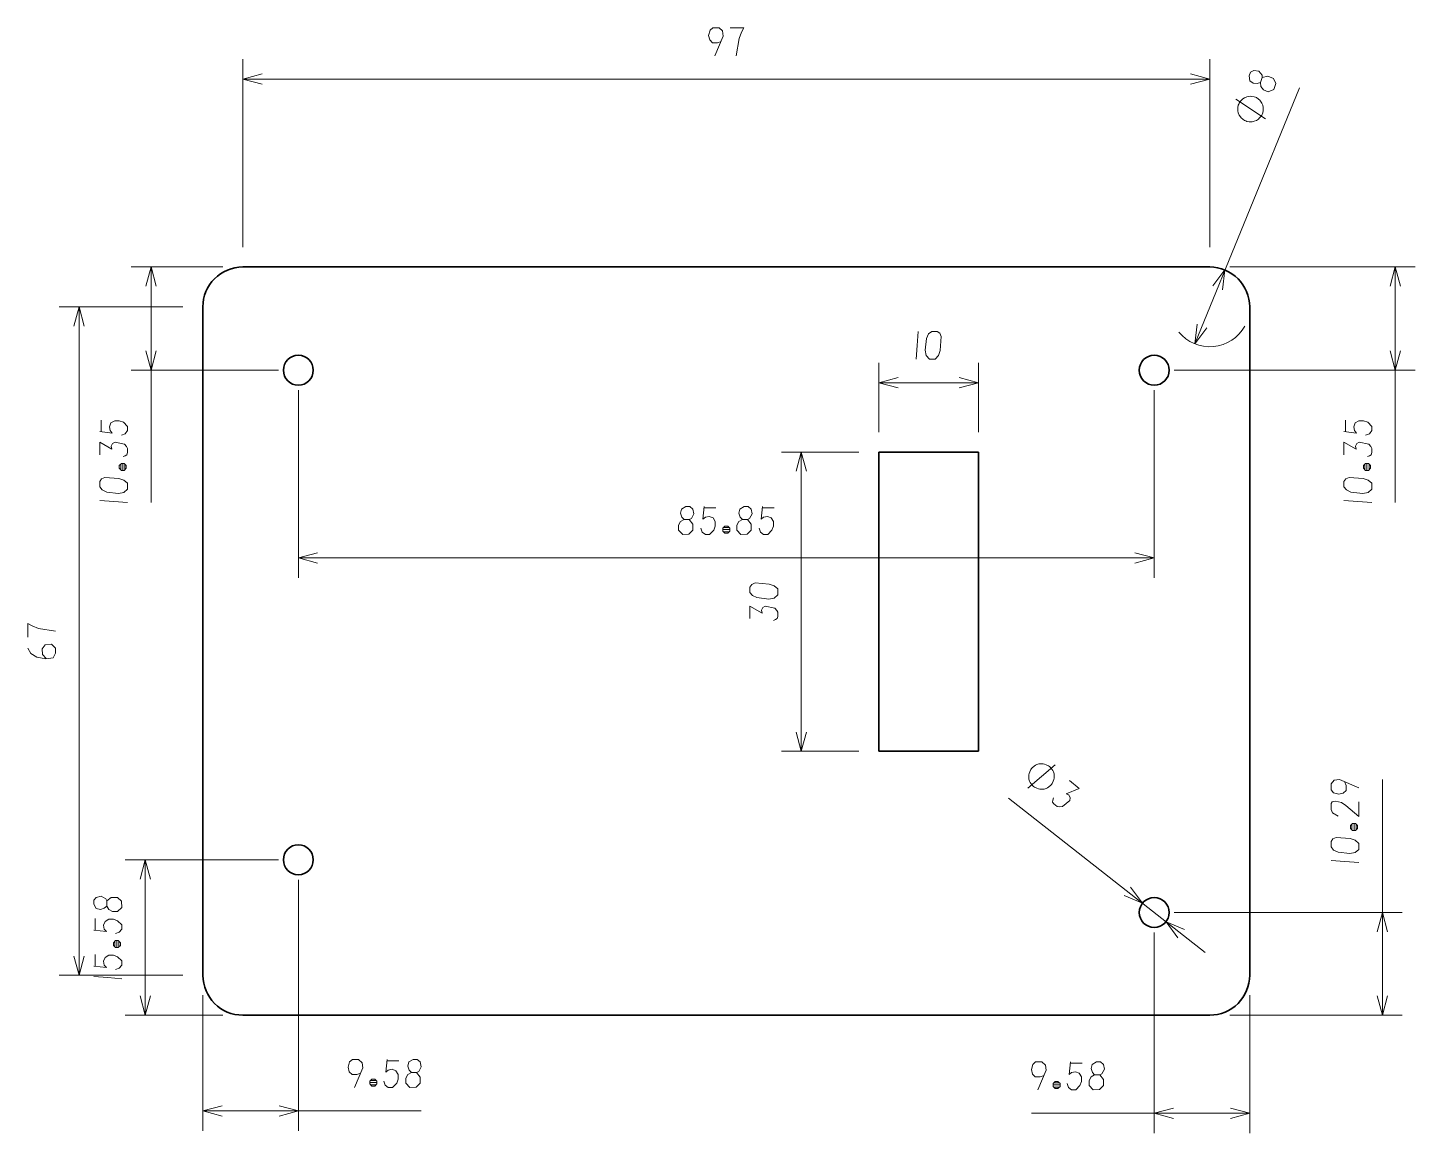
# Model space of a CAD drawing. Extents: x 45 to 184, y 26 to 136.
import ezdxf

# ---------------------------------------------------------------- set-up
doc = ezdxf.new("R2010")
doc.units = 0

msp = doc.modelspace()

# ---------------------------------------------------------------- linework, layer by layer
at = {"color": 7, "lineweight": 13, "ltscale": 0.470711}
for p, q in [((66.480209, 114.427162), (66.480209, 133.255585)), ((163.480209, 114.427162), (163.480209, 133.255585))]:
    msp.add_line(p, q, dxfattribs=at)
at = {"color": 7, "lineweight": 13}
for p, q in [((66.480209, 131.255585), (163.480209, 131.255585)), ((161.961411, 104.726723), (172.486084, 130.369324)), ((57.28474, 88.817162), (57.28474, 112.427162)), ((182.08577, 88.817162), (182.08577, 112.427162)), ((50.064236, 41.427162), (50.064236, 108.427162)), ((159.904938, 102.077164), (184.08577, 102.077164)), ((122.504761, 63.877571), (122.504761, 93.877571)), ((72.055466, 83.261772), (157.904938, 83.261772)), ((180.788223, 37.427162), (180.788223, 61.051163)), ((143.27388, 59.195847), (163.019592, 43.709892)), ((72.055466, 51.004364), (72.055466, 25.83036)), ((159.904938, 47.721161), (182.788223, 47.721161)), ((157.904938, 45.721161), (157.904938, 25.594414)), ((62.480213, 27.830359), (84.370468, 27.830359)), ((145.589935, 27.594412), (167.480209, 27.594412))]:
    msp.add_line(p, q, dxfattribs=at)
at = {"color": 7, "lineweight": 13, "ltscale": 0.089233}
msp.add_line((169.051254, 127.267937), (166.079163, 129.244461), dxfattribs=at)
at = {"color": 7, "lineweight": 13, "ltscale": 0.229887}
msp.add_line((64.480209, 112.427162), (55.28474, 112.427162), dxfattribs=at)
at = {"color": 7, "lineweight": 35}
for p, q in [((66.480209, 112.427162), (163.480209, 112.427162)), ((62.480213, 108.427162), (62.480213, 41.427162)), ((167.480209, 41.427162), (167.480209, 108.427162)), ((130.278275, 93.877571), (130.278275, 63.877571)), ((140.278275, 63.877571), (140.278275, 93.877571)), ((163.480209, 37.427162), (66.480209, 37.427162))]:
    msp.add_line(p, q, dxfattribs=at)
at = {"color": 7, "lineweight": 13, "ltscale": 0.465139}
msp.add_line((165.480209, 112.427162), (184.08577, 112.427162), dxfattribs=at)
at = {"color": 7, "lineweight": 13, "ltscale": 0.310399}
for p, q in [((60.480213, 108.427162), (48.064236, 108.427162)), ((60.480213, 41.427162), (48.064236, 41.427162))]:
    msp.add_line(p, q, dxfattribs=at)
at = {"color": 7, "lineweight": 13, "ltscale": 0.369268}
msp.add_line((70.055466, 102.077164), (55.28474, 102.077164), dxfattribs=at)
at = {"color": 7, "lineweight": 13, "ltscale": 0.173621}
for p, q in [((130.278275, 95.877571), (130.278275, 102.822395)), ((140.278275, 95.877571), (140.278275, 102.822395))]:
    msp.add_line(p, q, dxfattribs=at)
at = {"color": 7, "lineweight": 13, "ltscale": 0.25}
msp.add_line((130.278275, 100.822395), (140.278275, 100.822395), dxfattribs=at)
at = {"color": 7, "lineweight": 13, "ltscale": 0.470385}
for p, q in [((72.055466, 100.077164), (72.055466, 81.261772)), ((157.904938, 100.077164), (157.904938, 81.261772))]:
    msp.add_line(p, q, dxfattribs=at)
at = {"color": 7, "lineweight": 13, "ltscale": 0.028875}
for p, q in [((52.274742, 95.922157), (52.274742, 97.077156)), ((177.07576, 95.922157), (177.07576, 97.077156)), ((112.775208, 88.271767), (113.930206, 88.271767)), ((118.620209, 88.271767), (119.775208, 88.271767)), ((51.68494, 45.95076), (51.68494, 47.105759)), ((51.68494, 42.345757), (51.68494, 43.500763)), ((80.975479, 32.840363), (82.130478, 32.840363)), ((149.509933, 32.604416), (150.664932, 32.604416))]:
    msp.add_line(p, q, dxfattribs=at)
at = {"color": 7, "lineweight": 13, "ltscale": 0.194338}
for p, q in [((128.278275, 93.877571), (120.504761, 93.877571)), ((128.278275, 63.877571), (120.504761, 63.877571))]:
    msp.add_line(p, q, dxfattribs=at)
at = {"color": 7, "lineweight": 35, "ltscale": 0.25}
for p, q in [((130.278275, 93.877571), (140.278275, 93.877571)), ((140.278275, 63.877571), (130.278275, 63.877571))]:
    msp.add_line(p, q, dxfattribs=at)
at = {"color": 7, "lineweight": 13, "ltscale": 0.014}
for p, q in [((54.234741, 92.107162), (54.234741, 92.667168)), ((54.654743, 92.107162), (54.654743, 92.667168)), ((179.035767, 92.107162), (179.035767, 92.667168)), ((179.455765, 92.107162), (179.455765, 92.667168)), ((114.700211, 86.311775), (115.260208, 86.311775)), ((114.700211, 85.891777), (115.260208, 85.891777)), ((177.73822, 56.011162), (177.73822, 56.571159)), ((178.158218, 56.011162), (178.158218, 56.571159)), ((53.644939, 44.27076), (53.644939, 44.830757)), ((54.064941, 44.27076), (54.064941, 44.830757)), ((79.295471, 30.880362), (79.855469, 30.880362)), ((147.829941, 30.644415), (148.389938, 30.644415)), ((79.295471, 30.46036), (79.855469, 30.46036)), ((147.829941, 30.224413), (148.389938, 30.224413))]:
    msp.add_line(p, q, dxfattribs=at)
at = {"color": 7, "lineweight": 13, "ltscale": 0.0175}
for p, q in [((54.444744, 92.73716), (54.444744, 92.037163)), ((179.245773, 92.73716), (179.245773, 92.037163)), ((115.3302, 86.101768), (114.630203, 86.101768)), ((177.948227, 56.641159), (177.948227, 55.941162)), ((53.854939, 44.900757), (53.854939, 44.20076)), ((79.925476, 30.670362), (79.225479, 30.670362)), ((148.45993, 30.434416), (147.759933, 30.434416))]:
    msp.add_line(p, q, dxfattribs=at)
at = {"color": 7, "lineweight": 13, "ltscale": 0.384013}
msp.add_line((70.055466, 53.004364), (54.694942, 53.004364), dxfattribs=at)
at = {"color": 7, "lineweight": 13, "ltscale": 0.38943}
msp.add_line((56.694942, 37.427162), (56.694942, 53.004364), dxfattribs=at)
at = {"color": 7, "lineweight": 13, "ltscale": 0.33992}
msp.add_line((62.480213, 39.427162), (62.480213, 25.83036), dxfattribs=at)
at = {"color": 7, "lineweight": 13, "ltscale": 0.345819}
msp.add_line((167.480209, 39.427162), (167.480209, 25.594414), dxfattribs=at)
at = {"color": 7, "lineweight": 13, "ltscale": 0.244632}
msp.add_line((64.480209, 37.427162), (54.694942, 37.427162), dxfattribs=at)
at = {"color": 7, "lineweight": 13, "ltscale": 0.4327}
msp.add_line((165.480209, 37.427162), (182.788223, 37.427162), dxfattribs=at)
at = {"color": 7, "lineweight": 13}
for points in [[(114.472717, 135.040588), (114.087708, 134.900574), (113.597717, 134.900574), (113.317719, 135.180588), (113.212708, 135.63559), (113.352707, 136.160583), (113.632721, 136.405579), (114.262711, 136.405579), (114.612717, 136.090576), (114.682709, 135.565582), (113.842712, 133.605591)], [(115.977722, 133.605591), (116.257721, 135.320587), (116.502716, 135.950592), (116.747711, 136.405579), (115.382721, 136.405579)], [(68.412064, 131.773224), (66.480209, 131.255585), (68.412064, 130.737946)], [(161.548355, 130.737946), (163.480209, 131.255585), (161.548355, 131.773224)], [(168.747025, 131.41214), (168.72963, 131.646286), (168.401718, 132.0457), (167.908554, 132.134613), (167.575577, 131.968628), (167.416122, 131.580078), (167.483292, 131.098495), (167.83197, 130.841888), (168.241287, 130.825226), (168.547684, 130.926453)], [(57.80238, 110.495308), (57.28474, 112.427162), (56.767105, 110.495308)], [(164.74437, 110.143883), (164.999008, 112.127602), (163.786606, 110.536972)], [(182.603409, 110.495308), (182.08577, 112.427162), (181.56813, 110.495308)], [(50.581875, 106.495308), (50.064236, 108.427162), (49.5466, 106.495308)], [(134.228287, 105.972397), (134.123276, 104.572395), (134.01828, 103.172394)], [(162.21608, 106.710442), (161.961411, 104.726723), (163.173813, 106.317352)], [(56.767105, 104.00901), (57.28474, 102.077164), (57.80238, 104.00901)], [(181.56813, 104.00901), (182.08577, 102.077164), (182.603409, 104.00901)], [(132.210129, 101.340034), (130.278275, 100.822395), (132.210129, 100.304756)], [(138.34642, 100.304756), (140.278275, 100.822395), (138.34642, 101.340034)], [(54.304745, 95.572159), (54.689743, 95.712158), (54.934742, 96.027161), (54.934742, 96.447159), (54.514744, 96.867165), (54.094742, 97.007164), (53.639744, 97.007164), (53.254742, 96.797157), (53.114742, 96.412163), (53.184742, 96.027161), (53.394741, 95.782158), (52.134743, 95.922157)], [(179.105759, 95.572159), (179.490768, 95.712158), (179.735764, 96.027161), (179.735764, 96.447159), (179.315781, 96.867165), (178.895767, 97.007164), (178.440781, 97.007164), (178.055771, 96.797157), (177.915771, 96.412163), (177.985764, 96.027161), (178.19577, 95.782158), (176.935776, 95.922157)], [(54.47974, 93.437157), (54.689743, 93.507164), (54.864742, 93.61216), (54.934742, 93.822166), (54.934742, 94.242165), (54.829742, 94.41716), (54.619743, 94.662163), (53.674744, 94.872162), (53.429745, 94.732162), (53.289742, 94.452156), (53.359741, 94.172157), (52.134743, 94.872162), (52.134743, 93.61216)], [(179.280777, 93.437157), (179.490768, 93.507164), (179.665771, 93.61216), (179.735764, 93.822166), (179.735764, 94.242165), (179.630768, 94.41716), (179.420761, 94.662163), (178.475769, 94.872162), (178.230759, 94.732162), (178.090775, 94.452156), (178.160767, 94.172157), (176.935776, 94.872162), (176.935776, 93.61216)], [(123.0224, 91.945717), (122.504761, 93.877571), (121.987122, 91.945717)], [(52.134743, 89.027161), (53.53474, 88.922157), (54.934742, 88.817162)], [(111.270203, 87.116768), (111.480209, 87.221771), (111.725204, 87.676773), (111.620209, 88.166771), (111.340195, 88.411774), (110.920197, 88.411774), (110.500198, 88.166771), (110.395203, 87.746773), (110.535202, 87.361771), (110.745209, 87.116768)], [(112.425201, 86.241768), (112.565201, 85.856773), (112.880203, 85.611771), (113.300201, 85.611771), (113.7202, 86.031776), (113.860199, 86.451775), (113.860199, 86.906776), (113.650208, 87.291771), (113.265198, 87.43177), (112.880203, 87.361771), (112.635208, 87.151772), (112.775208, 88.411774)], [(117.115204, 87.116768), (117.325211, 87.221771), (117.570206, 87.676773), (117.46521, 88.166771), (117.185196, 88.411774), (116.765198, 88.411774), (116.3452, 88.166771), (116.240204, 87.746773), (116.380203, 87.361771), (116.59021, 87.116768)], [(118.270203, 86.241768), (118.410202, 85.856773), (118.725204, 85.611771), (119.145203, 85.611771), (119.565201, 86.031776), (119.7052, 86.451775), (119.7052, 86.906776), (119.495209, 87.291771), (119.110199, 87.43177), (118.725204, 87.361771), (118.480209, 87.151772), (118.620209, 88.411774)], [(176.935776, 89.027161), (178.33577, 88.922157), (179.735764, 88.817162)], [(73.98732, 83.779411), (72.055466, 83.261772), (73.98732, 82.744133)], [(155.973083, 82.744133), (157.904938, 83.261772), (155.973083, 83.779411)], [(119.699753, 77.005074), (119.90976, 77.075073), (120.084763, 77.180069), (120.154755, 77.390068), (120.154755, 77.810074), (120.049759, 77.985069), (119.839752, 78.230072), (118.89476, 78.440071), (118.64975, 78.300072), (118.50975, 78.020073), (118.579758, 77.740067), (117.354752, 78.440071), (117.354752, 77.180069)], [(47.714237, 75.92466), (45.999237, 76.204659), (45.369236, 76.449661), (44.914238, 76.694664), (44.914238, 75.329659)], [(44.914238, 74.209663), (45.229237, 73.684662), (45.824238, 73.29966), (46.734238, 73.15966), (47.469238, 73.264664), (47.714237, 73.719658), (47.714237, 74.209663), (47.294239, 74.629662), (46.664238, 74.559662), (46.349239, 74.139664), (46.384235, 73.579659), (46.769238, 73.194664)], [(121.987122, 65.809425), (122.504761, 63.877571), (123.0224, 65.809425)], [(145.242538, 60.193604), (147.953262, 62.515671)], [(147.811417, 59.201958), (147.736908, 58.993515), (147.711533, 58.791016), (147.833572, 58.606339), (148.164063, 58.347153), (148.366562, 58.321777), (148.68895, 58.335823), (149.437363, 58.949821), (149.478394, 59.229004), (149.344467, 59.511963), (149.080948, 59.629669), (150.387726, 60.161606), (149.396271, 60.939178)], [(177.00322, 60.841164), (177.143234, 60.456161), (177.143234, 59.966164), (176.86322, 59.686165), (176.408218, 59.581161), (175.883224, 59.721161), (175.638229, 60.00116), (175.638229, 60.631165), (175.953232, 60.981163), (176.478226, 61.051163), (178.438217, 60.211159)], [(178.438217, 58.811165), (178.438217, 57.341164), (177.108231, 58.461159), (176.688217, 58.741165), (176.093216, 58.881165), (175.743225, 58.811165), (175.638229, 58.636162), (175.638229, 58.041161), (175.778214, 57.726158), (176.338226, 57.37616)], [(57.212578, 51.07251), (56.694942, 53.004364), (56.177303, 51.07251)], [(175.638229, 52.93116), (177.038223, 52.826157), (178.438217, 52.721161)], [(154.885071, 49.431702), (156.724625, 48.646835), (155.523956, 50.24633)], [(52.839939, 48.890762), (52.73494, 49.100761), (52.279942, 49.345757), (51.78994, 49.240761), (51.544941, 48.960762), (51.544941, 48.540756), (51.78994, 48.120758), (52.209942, 48.015762), (52.59494, 48.155762), (52.839939, 48.365761)], [(181.305862, 45.789307), (180.788223, 47.721161), (180.270584, 45.789307)], [(53.714939, 45.600761), (54.099941, 45.740761), (54.34494, 46.055763), (54.34494, 46.475761), (53.924938, 46.89576), (53.50494, 47.035759), (53.049938, 47.035759), (52.66494, 46.82576), (52.52494, 46.440758), (52.59494, 46.055763), (52.804939, 45.81076), (51.544941, 45.95076)], [(160.924805, 46.010612), (159.085251, 46.795479), (160.285919, 45.195984)], [(49.5466, 43.359009), (50.064236, 41.427162), (50.581875, 43.359009)], [(53.714939, 41.995758), (54.099941, 42.135757), (54.34494, 42.45076), (54.34494, 42.870758), (53.924938, 43.290756), (53.50494, 43.430763), (53.049938, 43.430763), (52.66494, 43.220757), (52.52494, 42.835762), (52.59494, 42.45076), (52.804939, 42.205757), (51.544941, 42.345757)], [(51.544941, 41.295761), (52.944942, 41.190758), (54.34494, 41.085762)], [(56.177303, 39.359009), (56.694942, 37.427162), (57.212578, 39.359009)], [(180.270584, 39.359009), (180.788223, 37.427162), (181.305862, 39.359009)], [(78.315475, 31.615362), (77.930481, 31.475363), (77.440475, 31.475363), (77.160477, 31.755362), (77.055481, 32.210358), (77.19548, 32.735359), (77.475479, 32.980362), (78.105469, 32.980362), (78.455475, 32.665359), (78.525467, 32.140358), (77.685471, 30.180361)], [(80.625473, 30.810362), (80.765472, 30.42536), (81.080475, 30.180361), (81.500473, 30.180361), (81.920471, 30.600363), (82.060471, 31.020361), (82.060471, 31.475363), (81.850479, 31.860361), (81.465469, 32.000359), (81.080475, 31.930361), (80.83548, 31.720362), (80.975479, 32.980362)], [(83.915482, 31.685362), (84.125473, 31.790361), (84.370468, 32.245361), (84.265472, 32.735359), (83.985474, 32.980362), (83.565475, 32.980362), (83.145477, 32.735359), (83.040482, 32.315361), (83.180481, 31.930361), (83.390472, 31.685362)], [(146.84993, 31.379416), (146.464935, 31.239416), (145.97493, 31.239416), (145.694931, 31.519415), (145.589935, 31.974413), (145.729935, 32.499413), (146.009933, 32.744415), (146.639938, 32.744415), (146.989929, 32.429413), (147.059921, 31.904413), (146.219925, 29.944414)], [(149.159927, 30.574415), (149.299942, 30.189413), (149.614929, 29.944414), (150.034927, 29.944414), (150.454941, 30.364416), (150.594925, 30.784414), (150.594925, 31.239416), (150.384933, 31.624414), (149.999924, 31.764414), (149.614929, 31.694414), (149.369934, 31.484415), (149.509933, 32.744415)], [(152.449936, 31.449415), (152.659927, 31.554415), (152.904922, 32.009415), (152.799942, 32.499413), (152.519943, 32.744415), (152.09993, 32.744415), (151.679932, 32.499413), (151.574936, 32.079414), (151.714935, 31.694414), (151.924942, 31.449415)], [(64.412064, 28.347998), (62.480213, 27.830359), (64.412064, 27.312723)], [(70.123627, 27.312723), (72.055466, 27.830359), (70.123627, 28.347998)], [(159.836777, 28.112051), (157.904938, 27.594412), (159.836777, 27.076777)], [(165.548355, 27.076777), (167.480209, 27.594412), (165.548355, 28.112051)]]:
    msp.add_lwpolyline(points, dxfattribs=at)
for points in [[(169.88681, 130.225494), (170.093643, 130.821625), (169.883667, 131.323959), (169.300858, 131.563171), (168.747025, 131.41214), (168.547684, 130.926453), (168.609055, 130.522949), (168.853104, 130.19577), (169.338791, 129.996429)], [(168.05249, 129.44342), (167.944565, 129.487717), (167.706558, 129.522354), (167.522507, 129.534821), (167.392426, 129.525162), (167.186234, 129.483688), (166.957901, 129.388245), (166.783524, 129.27063), (166.685257, 129.184845), (166.564835, 129.04512), (166.422287, 128.85141), (166.377975, 128.743469), (166.333694, 128.635544), (166.299057, 128.397537), (166.286575, 128.213501), (166.296249, 128.083405), (166.337723, 127.877235), (166.433167, 127.648888), (166.550766, 127.47451), (166.636551, 127.376259), (166.776291, 127.255836), (166.969986, 127.113274), (167.077927, 127.068977), (167.185852, 127.024681), (167.423874, 126.990044), (167.607895, 126.977577), (167.737991, 126.987221), (167.944183, 127.028709), (168.172531, 127.124153), (168.346909, 127.241753), (168.44516, 127.327538), (168.565567, 127.467278), (168.708145, 127.660988), (168.752426, 127.768929), (168.796738, 127.876854), (168.831375, 128.114853), (168.843842, 128.298889), (168.834183, 128.42897), (168.792709, 128.635162), (168.69725, 128.86351), (168.579651, 129.037872), (168.493881, 129.136139), (168.354141, 129.256561), (168.160416, 129.399124)], [(135.943283, 103.172394), (136.258286, 103.557396), (136.433273, 104.047394), (136.538284, 105.447395), (136.398285, 105.797394), (136.118286, 105.972397), (135.593277, 105.972397), (135.278275, 105.727394), (135.068283, 105.272392), (134.928284, 104.082397), (135.033279, 103.557396), (135.348282, 103.172394)], [(54.794743, 92.247162), (54.794743, 92.527161), (54.584743, 92.73716), (54.304745, 92.73716), (54.094742, 92.527161), (54.094742, 92.247162), (54.304745, 92.037163), (54.584743, 92.037163)], [(179.595779, 92.247162), (179.595779, 92.527161), (179.385773, 92.73716), (179.105759, 92.73716), (178.895767, 92.527161), (178.895767, 92.247162), (179.105759, 92.037163), (179.385773, 92.037163)], [(54.934742, 90.742165), (54.549744, 91.057167), (54.059742, 91.232162), (52.65974, 91.337166), (52.309742, 91.197166), (52.134743, 90.91716), (52.134743, 90.392159), (52.379742, 90.077156), (52.834743, 89.867165), (54.024742, 89.727165), (54.549744, 89.832161), (54.934742, 90.147163)], [(179.735764, 90.742165), (179.350769, 91.057167), (178.860764, 91.232162), (177.46077, 91.337166), (177.110764, 91.197166), (176.935776, 90.91716), (176.935776, 90.392159), (177.180771, 90.077156), (177.635773, 89.867165), (178.82576, 89.727165), (179.350769, 89.832161), (179.735764, 90.147163)], [(110.605209, 85.611771), (111.235199, 85.646767), (111.620209, 86.031776), (111.620209, 86.661774), (111.270203, 87.116768), (110.745209, 87.116768), (110.395203, 86.906776), (110.185196, 86.55677), (110.185196, 86.031776)], [(114.84021, 85.751778), (115.120209, 85.751778), (115.3302, 85.961769), (115.3302, 86.241768), (115.120209, 86.451775), (114.84021, 86.451775), (114.630203, 86.241768), (114.630203, 85.961769)], [(116.450211, 85.611771), (117.0802, 85.646767), (117.46521, 86.031776), (117.46521, 86.661774), (117.115204, 87.116768), (116.59021, 87.116768), (116.240204, 86.906776), (116.030197, 86.55677), (116.030197, 86.031776)], [(120.154755, 80.155075), (119.76976, 80.47007), (119.279755, 80.645073), (117.879761, 80.750069), (117.529755, 80.610069), (117.354752, 80.33007), (117.354752, 79.805069), (117.599762, 79.490074), (118.054764, 79.280075), (119.244751, 79.140076), (119.76976, 79.245071), (120.154755, 79.560074)], [(147.607712, 60.562668), (147.679703, 60.654472), (147.777802, 60.874077), (147.839905, 61.047775), (147.865997, 61.175575), (147.882202, 61.385277), (147.852478, 61.630966), (147.786789, 61.830772), (147.730972, 61.948662), (147.629272, 62.10257), (147.481659, 62.292458), (147.389862, 62.364456), (147.298065, 62.436455), (147.078461, 62.534546), (146.90477, 62.596642), (146.776962, 62.622734), (146.567261, 62.638931), (146.321564, 62.60923), (146.121765, 62.543526), (146.003876, 62.487717), (145.849976, 62.386009), (145.66008, 62.238411), (145.588089, 62.146606), (145.516098, 62.05481), (145.417999, 61.835197), (145.355896, 61.661499), (145.329803, 61.533707), (145.313599, 61.324005), (145.343323, 61.078308), (145.409012, 60.878502), (145.464828, 60.760612), (145.566528, 60.606712), (145.714142, 60.416817), (145.805939, 60.344818), (145.897736, 60.27282), (146.11734, 60.174736), (146.291031, 60.112633), (146.418839, 60.08654), (146.62854, 60.070343), (146.874237, 60.100052), (147.074036, 60.165756), (147.191925, 60.221558), (147.345825, 60.323265), (147.535721, 60.470871)], [(178.298233, 56.151161), (178.298233, 56.43116), (178.088226, 56.641159), (177.808212, 56.641159), (177.598221, 56.43116), (177.598221, 56.151161), (177.808212, 55.941162), (178.088226, 55.941162)], [(178.438217, 54.646164), (178.053223, 54.961159), (177.563217, 55.136162), (176.163223, 55.241158), (175.813217, 55.101158), (175.638229, 54.821159), (175.638229, 54.296158), (175.883224, 53.981163), (176.338226, 53.771164), (177.528214, 53.631157), (178.053223, 53.73616), (178.438217, 54.051163)], [(54.34494, 48.225761), (54.30994, 48.855759), (53.924938, 49.240761), (53.294941, 49.240761), (52.839939, 48.890762), (52.839939, 48.365761), (53.049938, 48.015762), (53.39994, 47.805763), (53.924938, 47.805763)], [(54.204941, 44.410759), (54.204941, 44.690758), (53.994942, 44.900757), (53.714939, 44.900757), (53.50494, 44.690758), (53.50494, 44.410759), (53.714939, 44.20076), (53.994942, 44.20076)], [(79.435471, 30.32036), (79.715469, 30.32036), (79.925476, 30.530359), (79.925476, 30.810362), (79.715469, 31.020361), (79.435471, 31.020361), (79.225479, 30.810362), (79.225479, 30.530359)], [(83.250473, 30.180361), (83.880478, 30.215361), (84.265472, 30.600363), (84.265472, 31.23036), (83.915482, 31.685362), (83.390472, 31.685362), (83.040482, 31.475363), (82.830475, 31.12536), (82.830475, 30.600363)], [(147.969925, 30.084414), (148.249924, 30.084414), (148.45993, 30.294413), (148.45993, 30.574415), (148.249924, 30.784414), (147.969925, 30.784414), (147.759933, 30.574415), (147.759933, 30.294413)], [(151.784927, 29.944414), (152.414932, 29.979414), (152.799942, 30.364416), (152.799942, 30.994413), (152.449936, 31.449415), (151.924942, 31.449415), (151.574936, 31.239416), (151.364944, 30.889414), (151.364944, 30.364416)]]:
    msp.add_lwpolyline(points, close=True, dxfattribs=at)
at = {"color": 6, "lineweight": 35}
for centre in [(72.055466, 102.077164), (157.904938, 102.077164), (72.055466, 53.004364), (157.904938, 47.721161)]:
    msp.add_circle(centre, 1.5, dxfattribs=at)
at = {"color": 7, "lineweight": 35}
for centre, start, end in [((66.480209, 108.427162), 90.000003, 180.000009), ((163.480209, 108.427162), 0, 90.000003), ((66.480209, 41.427162), 180.000009, 269.999997), ((163.480209, 41.427162), 269.999997, 360)]:
    msp.add_arc(centre, 4, start, end, dxfattribs=at)
at = {"color": 7, "lineweight": 13}
msp.add_arc((163.480209, 108.427162), 4, 219.037081, 331.352122, dxfattribs=at)

doc.saveas('drawing.dxf')
